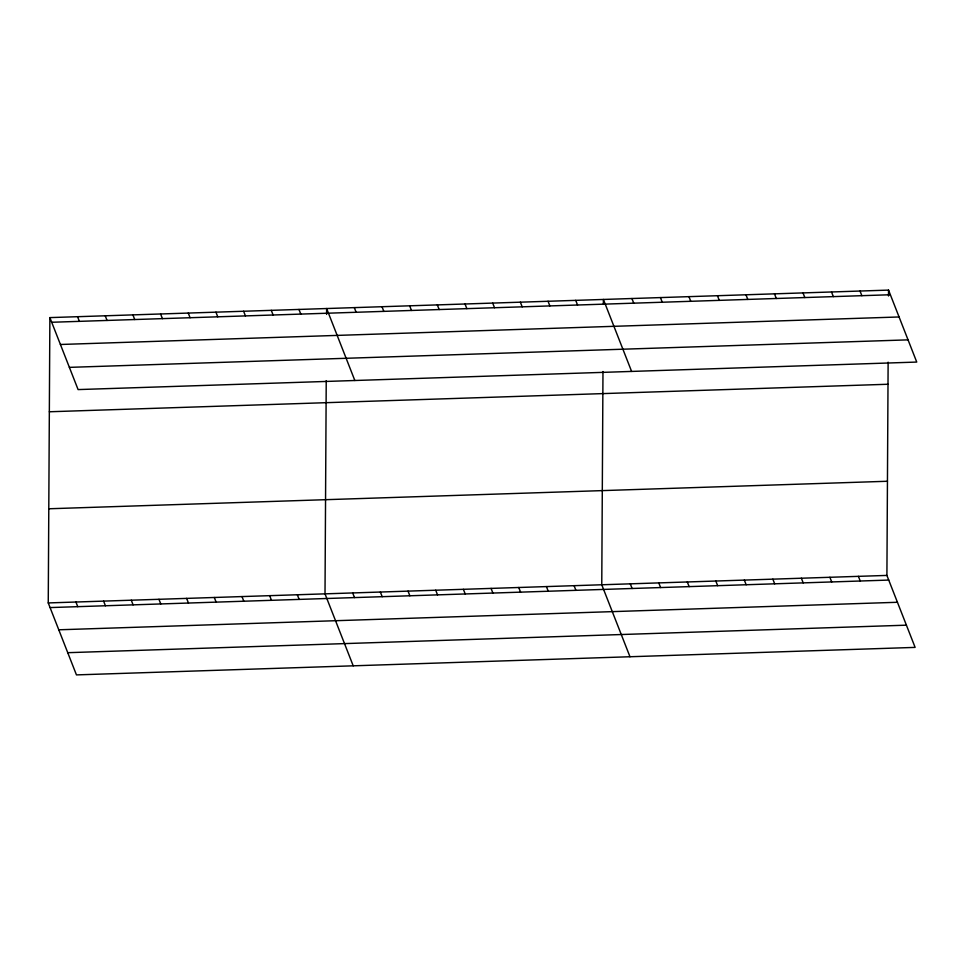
<?xml version="1.0" encoding="UTF-8"?>
<svg xmlns="http://www.w3.org/2000/svg" width="965" height="965" viewBox="0 0 965 965"><rect width="100%" height="100%" fill="white"/><g stroke="black" fill="none" stroke-linecap="round" stroke-linejoin="round"><path stroke-width="1.45" d="M888.126 362.189L886.907 575.417L915.122 647.394L76.452 674.897L48.25 602.932L49.878 317.606L888.548 290.103L916.75 362.068L78.093 389.583L49.878 317.606M326.23 380.62L325.012 593.849L353.214 665.826M326.604 314.409L326.64 308.535L354.843 380.512M602.98 371.537L601.762 584.766L629.976 656.743M603.378 303.866L603.402 299.452L631.605 371.429M888.512 295.978L888.548 290.103M51.7 322.262L890.369 294.747M60.409 344.481L899.078 316.966M69.384 367.363L908.041 339.861M49.348 411.766L888.005 384.251M48.793 508.772L887.45 481.258M48.25 602.932L886.907 575.417M50.071 607.576L888.741 580.074M58.781 629.795L897.438 602.281M67.755 652.69L906.412 625.175M860.032 291.032L861.854 295.688M831.516 291.973L833.338 296.617M803.001 292.902L804.822 297.558M774.485 293.843L776.306 298.499M858.404 576.346L860.225 581.002M745.969 294.771L747.791 299.427M829.888 577.287L831.709 581.943M717.453 295.712L719.275 300.368M801.372 578.216L803.194 582.872M688.938 296.641L690.759 301.297M772.856 579.157L774.678 583.813M660.422 297.582L662.255 302.238M744.341 580.098L746.162 584.742M631.906 298.511L633.74 303.167M715.825 581.027L717.646 585.683M687.309 581.967L689.131 586.611M575.719 300.356L577.54 305.012M658.793 582.896L660.615 587.552M548.048 301.261L549.869 305.917M520.364 302.178L522.198 306.834M630.278 583.837L632.111 588.493M492.693 303.082L494.514 307.739M465.021 303.987L466.843 308.643M574.091 585.683L575.912 590.327M437.338 304.904L439.171 309.548M546.419 586.587L548.241 591.243M409.667 305.809L411.488 310.465M518.736 587.492L520.569 592.148M381.995 306.713L383.817 311.369M491.064 588.397L492.886 593.053M354.312 307.618L356.133 312.274M463.393 589.313L465.214 593.957M435.71 590.218L437.531 594.874M298.957 309.439L300.791 314.095M408.038 591.123L409.86 595.779M271.286 310.344L273.107 315M380.355 592.028L382.188 596.684M243.614 311.249L245.436 315.905M352.683 592.944L354.505 597.588M215.931 312.165L217.764 316.81M188.259 313.07L190.081 317.726M297.329 594.754L299.162 599.41M160.588 313.975L162.409 318.631M269.657 595.658L271.479 600.314M132.905 314.88L134.726 319.536M241.986 596.575L243.807 601.231M105.233 315.796L107.055 320.452M214.302 597.48L216.124 602.136M77.562 316.701L79.383 321.357M186.631 598.384L188.452 603.041M158.948 599.301L160.781 603.945M131.276 600.206L133.098 604.862M103.605 601.111L105.426 605.767M75.921 602.015L77.755 606.671"/></g></svg>
